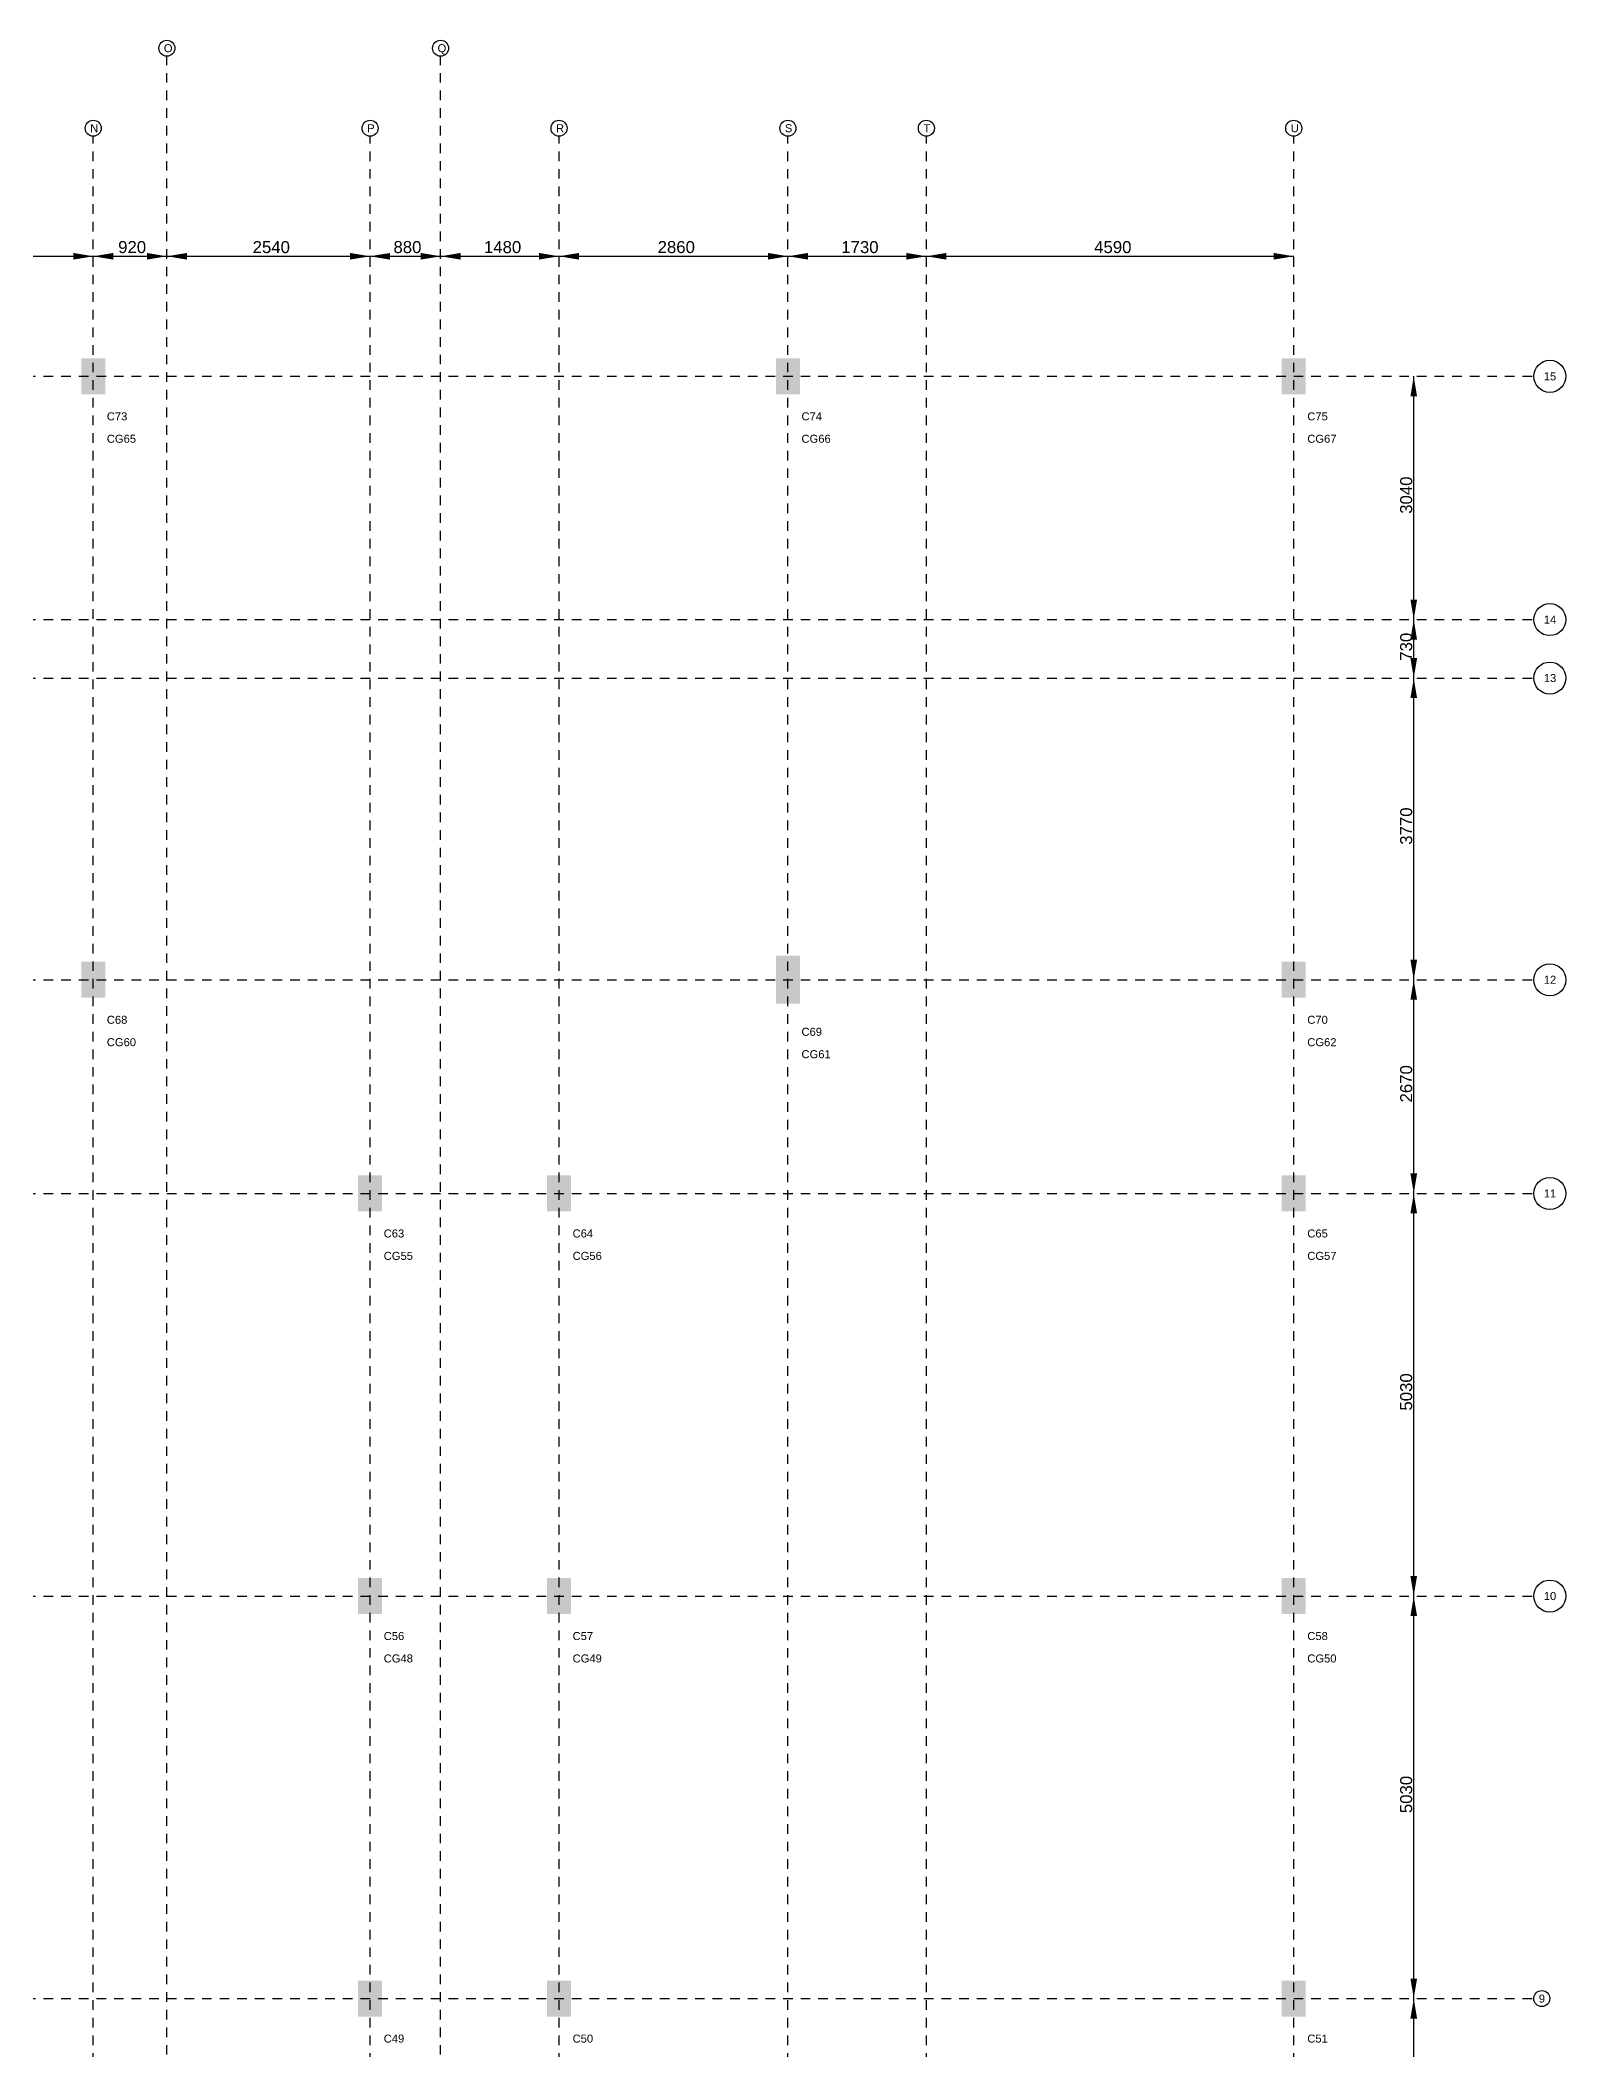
# Model space of a CAD drawing. Extents: x 28 to 264, y -211 to 74.
# Drawn here: x 49.9 to 68.96, y 34.47 to 59.58 of the extents above; entities that cross this region are included whole.
import ezdxf

# ---------------------------------------------------------------- set-up
doc = ezdxf.new("R2010")
doc.units = 0
doc.linetypes.add('ACAD_ISO02W100', pattern=[15, 12, -3])
for name, color, linetype in [('CenterLine', 253, 'CONTINUOUS'), ('Column_Group', 3, 'CONTINUOUS'), ('Column_Name', 4, 'CONTINUOUS'), ('Columns', 6, 'CONTINUOUS'), ('Grid_Dimension', 7, 'CONTINUOUS'), ('Gridname', 7, 'CONTINUOUS')]:
    doc.layers.add(name, color=color, linetype=linetype)
doc.styles.add('STRUDS_Arial', font='ARIAL.TTF', dxfattribs={"height": 0.04})
doc.styles.add('stylebar', font='ARIAL.TTF', dxfattribs={"height": 0.04})

msp = doc.modelspace()

# ---------------------------------------------------------------- linework, layer by layer
at = {"layer": 'Centerline', "linetype": 'ACAD_ISO02W100', "ltscale": 0.01}
for p, q in [((51.478, -4.75), (51.478, 59.38)), ((54.898, -4.75), (54.898, 59.38)), ((50.558, -3.75), (50.558, 58.38)), ((54.018, -3.75), (54.018, 58.38)), ((56.378, -3.75), (56.378, 58.38)), ((59.238, -3.75), (59.238, 58.38)), ((60.968, -3.75), (60.968, 58.38)), ((65.558, -3.75), (65.558, 58.38)), ((28.378, 55.38), (68.558, 55.38)), ((28.378, 52.34), (68.558, 52.34)), ((28.378, 51.61), (68.558, 51.61)), ((28.378, 47.84), (68.558, 47.84)), ((28.378, 45.17), (68.558, 45.17)), ((28.378, 40.14), (68.558, 40.14)), ((28.378, 35.11), (68.558, 35.11))]:
    msp.add_line(p, q, dxfattribs=at)
at = {"layer": 'Columns'}
for points in [[(50.408, 55.155), (50.408, 55.605), (50.708, 55.155), (50.708, 55.605)], [(59.088, 55.155), (59.088, 55.605), (59.388, 55.155), (59.388, 55.605)], [(65.408, 55.155), (65.408, 55.605), (65.708, 55.155), (65.708, 55.605)], [(50.408, 47.615), (50.408, 48.065), (50.708, 47.615), (50.708, 48.065)], [(59.088, 47.54), (59.088, 48.14), (59.388, 47.54), (59.388, 48.14)], [(65.408, 47.615), (65.408, 48.065), (65.708, 47.615), (65.708, 48.065)], [(53.868, 44.945), (53.868, 45.395), (54.168, 44.945), (54.168, 45.395)], [(56.228, 44.945), (56.228, 45.395), (56.528, 44.945), (56.528, 45.395)], [(65.408, 44.945), (65.408, 45.395), (65.708, 44.945), (65.708, 45.395)], [(53.868, 39.915), (53.868, 40.365), (54.168, 39.915), (54.168, 40.365)], [(56.228, 39.915), (56.228, 40.365), (56.528, 39.915), (56.528, 40.365)], [(65.408, 39.915), (65.408, 40.365), (65.708, 39.915), (65.708, 40.365)], [(53.868, 34.885), (53.868, 35.335), (54.168, 34.885), (54.168, 35.335)], [(56.228, 34.885), (56.228, 35.335), (56.528, 34.885), (56.528, 35.335)], [(65.408, 34.885), (65.408, 35.335), (65.708, 34.885), (65.708, 35.335)]]:
    msp.add_solid(points, dxfattribs=at)
at = {"layer": 'Grid_Dimension'}
for p, q in [((48.548, 56.88), (50.558, 56.88)), ((50.558, 56.88), (51.478, 56.88)), ((51.478, 56.88), (54.018, 56.88)), ((54.018, 56.88), (54.898, 56.88)), ((54.898, 56.88), (56.378, 56.88)), ((56.378, 56.88), (59.238, 56.88)), ((59.238, 56.88), (60.968, 56.88)), ((60.968, 56.88), (65.558, 56.88)), ((67.058, 52.34), (67.058, 55.38)), ((67.058, 51.61), (67.058, 52.34)), ((67.058, 47.84), (67.058, 51.61)), ((67.058, 45.17), (67.058, 47.84)), ((67.058, 40.14), (67.058, 45.17)), ((67.058, 35.11), (67.058, 40.14)), ((67.058, 30.08), (67.058, 35.11))]:
    msp.add_line(p, q, dxfattribs=at)
for points in [[(50.558, 56.88), (50.308, 56.9216), (50.558, 56.88), (50.308, 56.8384)], [(50.558, 56.88), (50.808, 56.9216), (50.558, 56.88), (50.808, 56.8384)], [(51.478, 56.88), (51.228, 56.9216), (51.478, 56.88), (51.228, 56.8384)], [(51.478, 56.88), (51.728, 56.9216), (51.478, 56.88), (51.728, 56.8384)], [(54.018, 56.88), (53.768, 56.9216), (54.018, 56.88), (53.768, 56.8384)], [(54.018, 56.88), (54.268, 56.9216), (54.018, 56.88), (54.268, 56.8384)], [(54.898, 56.88), (54.648, 56.9216), (54.898, 56.88), (54.648, 56.8384)], [(54.898, 56.88), (55.148, 56.9216), (54.898, 56.88), (55.148, 56.8384)], [(56.378, 56.88), (56.128, 56.9216), (56.378, 56.88), (56.128, 56.8384)], [(56.378, 56.88), (56.628, 56.9216), (56.378, 56.88), (56.628, 56.8384)], [(59.238, 56.88), (58.988, 56.9216), (59.238, 56.88), (58.988, 56.8384)], [(59.238, 56.88), (59.488, 56.9216), (59.238, 56.88), (59.488, 56.8384)], [(60.968, 56.88), (60.718, 56.9216), (60.968, 56.88), (60.718, 56.8384)], [(60.968, 56.88), (61.218, 56.9216), (60.968, 56.88), (61.218, 56.8384)], [(65.558, 56.88), (65.308, 56.9216), (65.558, 56.88), (65.308, 56.8384)], [(67.058, 55.38), (67.0164, 55.13), (67.058, 55.38), (67.0996, 55.13)], [(67.058, 52.34), (67.0164, 52.59), (67.058, 52.34), (67.0996, 52.59)], [(67.058, 52.34), (67.0164, 52.09), (67.058, 52.34), (67.0996, 52.09)], [(67.058, 51.61), (67.0164, 51.86), (67.058, 51.61), (67.0996, 51.86)], [(67.058, 51.61), (67.0164, 51.36), (67.058, 51.61), (67.0996, 51.36)], [(67.058, 47.84), (67.0164, 48.09), (67.058, 47.84), (67.0996, 48.09)], [(67.058, 47.84), (67.0164, 47.59), (67.058, 47.84), (67.0996, 47.59)], [(67.058, 45.17), (67.0164, 45.42), (67.058, 45.17), (67.0996, 45.42)], [(67.058, 45.17), (67.0164, 44.92), (67.058, 45.17), (67.0996, 44.92)], [(67.058, 40.14), (67.0164, 40.39), (67.058, 40.14), (67.0996, 40.39)], [(67.058, 40.14), (67.0164, 39.89), (67.058, 40.14), (67.0996, 39.89)], [(67.058, 35.11), (67.0164, 35.36), (67.058, 35.11), (67.0996, 35.36)], [(67.058, 35.11), (67.0164, 34.86), (67.058, 35.11), (67.0996, 34.86)]]:
    msp.add_solid(points, dxfattribs=at)
at = {"layer": 'Gridname'}
for centre, radius in [((51.478, 59.48), 0.1), ((54.898, 59.48), 0.1), ((50.558, 58.48), 0.1), ((54.018, 58.48), 0.1), ((56.378, 58.48), 0.1), ((59.238, 58.48), 0.1), ((60.968, 58.48), 0.1), ((65.558, 58.48), 0.1), ((68.758, 55.38), 0.2), ((68.758, 52.34), 0.2), ((68.758, 51.61), 0.2), ((68.758, 47.84), 0.2), ((68.758, 45.17), 0.2), ((68.758, 40.14), 0.2), ((68.658, 35.11), 0.1)]:
    msp.add_circle(centre, radius, dxfattribs=at)

# ---------------------------------------------------------------- texts
at = {"layer": 'Column_Group', "style": 'STRUDS_Arial'}
for s, p in [('CG65', (50.728, 54.55)), ('CG66', (59.408, 54.55)), ('CG67', (65.728, 54.55)), ('CG60', (50.728, 47.01)), ('CG61', (59.408, 46.86)), ('CG62', (65.728, 47.01)), ('CG55', (54.188, 44.34)), ('CG56', (56.548, 44.34)), ('CG57', (65.728, 44.34)), ('CG48', (54.188, 39.31)), ('CG49', (56.548, 39.31)), ('CG50', (65.728, 39.31))]:
    msp.add_text(s, height=0.1, dxfattribs=at).set_placement(p)
at = {"layer": 'Column_Name', "style": 'STRUDS_Arial'}
for s, p in [('C73', (50.728, 54.83)), ('C74', (59.408, 54.83)), ('C75', (65.728, 54.83)), ('C68', (50.728, 47.29)), ('C69', (59.408, 47.14)), ('C70', (65.728, 47.29)), ('C63', (54.188, 44.62)), ('C64', (56.548, 44.62)), ('C65', (65.728, 44.62)), ('C56', (54.188, 39.59)), ('C57', (56.548, 39.59)), ('C58', (65.728, 39.59)), ('C49', (54.188, 34.56)), ('C50', (56.548, 34.56)), ('C51', (65.728, 34.56))]:
    msp.add_text(s, height=0.1, dxfattribs=at).set_placement(p)
at = {"layer": 'Grid_Dimension', "style": 'stylebar'}
for s, p in [('920', (50.8695, 56.92)), ('2540', (52.55, 56.92)), ('880', (54.3095, 56.92)), ('1480', (55.44, 56.92)), ('2860', (57.61, 56.92)), ('1730', (59.905, 56.92)), ('4590', (63.065, 56.92))]:
    msp.add_text(s, height=0.15, dxfattribs=at).set_placement(p)
for s, p in [('3040', (67.038, 53.662)), ('730', (67.038, 51.8265)), ('3770', (67.038, 49.527)), ('2670', (67.038, 46.307)), ('5030', (67.038, 42.457)), ('5030', (67.038, 37.427))]:
    msp.add_text(s, height=0.15, rotation=90, dxfattribs=at).set_placement(p)
at = {"layer": 'GridName', "style": 'STRUDS_Arial'}
for s, p in [('O', (51.4405, 59.43)), ('Q', (54.8605, 59.43)), ('N', (50.5205, 58.43)), ('P', (53.9805, 58.43)), ('R', (56.3405, 58.43)), ('S', (59.2005, 58.43)), ('T', (60.9305, 58.43)), ('U', (65.5205, 58.43)), ('15', (68.683, 55.33)), ('14', (68.683, 52.29)), ('13', (68.683, 51.56)), ('12', (68.683, 47.79)), ('11', (68.683, 45.12)), ('10', (68.683, 40.09)), ('9', (68.6205, 35.06))]:
    msp.add_text(s, height=0.1, dxfattribs=at).set_placement(p)

doc.saveas('drawing.dxf')
